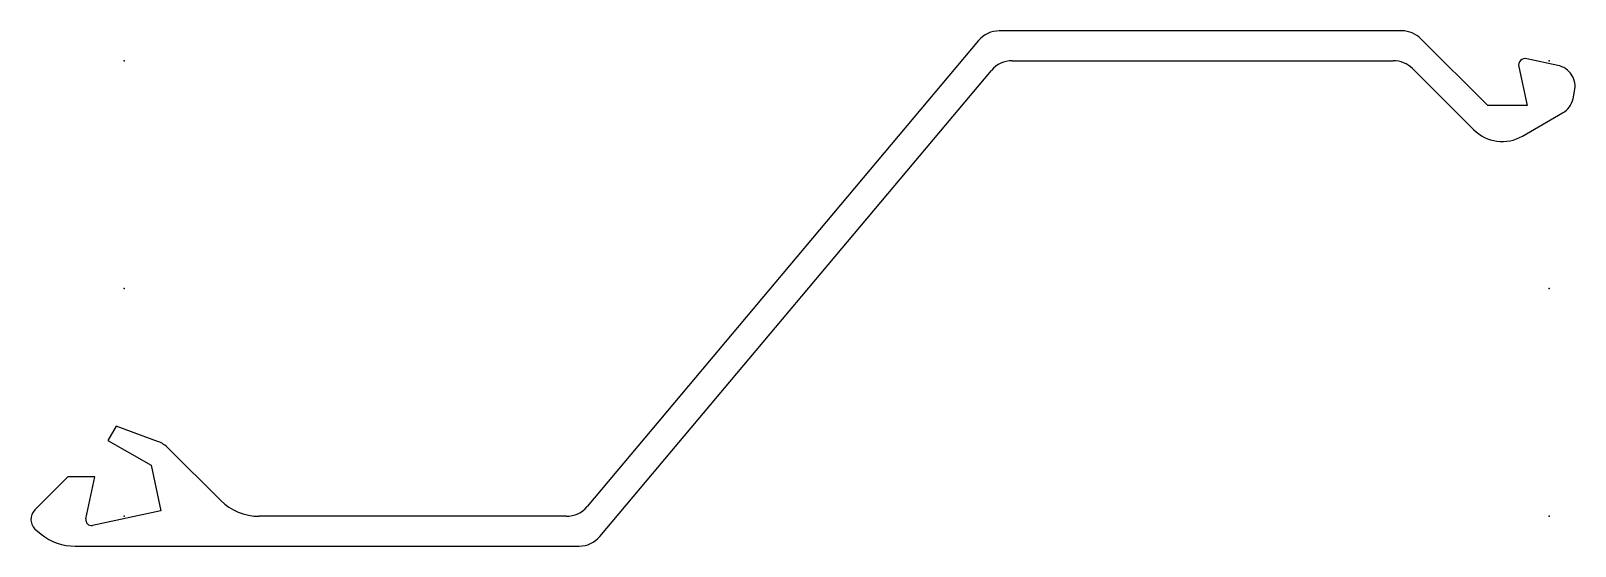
# Model space of a CAD drawing. Extents: x -34 to 535, y -95 to 95.
import ezdxf

# ---------------------------------------------------------------- set-up
doc = ezdxf.new("R2010")
doc.units = 0
doc.header["$MEASUREMENT"] = 0
doc.layers.get('0').update_dxf_attribs({"color": 5, "linetype": 'CONTINUOUS'})

msp = doc.modelspace()

# ---------------------------------------------------------------- linework, layer by layer
at = {"linetype": 'Continuous'}
for p, q in [((314.73264, 91.4279), (170.52736, -80.4279)), ((470.65787, 95), (322.39307, 95)), ((502.29999, 67.5), (477.72894, 92.07107)), ((175.26736, -91.4279), (319.47263, 80.4279)), ((327.13306, 84), (467.51785, 84)), ((474.58893, 81.07107), (497.07004, 58.58997)), ((513.71832, 81.72313), (516.79999, 67.5)), ((528.16931, 82.26105), (516.68042, 84.6981)), ((533.74091, 69.98222), (534.33411, 72.77032)), ((516.79999, 67.5), (502.29999, 67.5)), ((515.17853, 56.20729), (529.91705, 64.71947)), ((-3, -50.82), (-6, -56.02)), ((12.59013, -56.50197), (-3, -50.82)), ((-6, -56.02), (9.9, -65.2)), ((35.56259, -78.14478), (16.23561, -58.82503)), ((9.9, -65.2), (13.5, -82)), ((-20.8, -69.5), (-32.90521, -81.60521)), ((-10.8, -69.5), (-20.8, -69.5)), ((-14.06574, -84.99135), (-10.8, -69.5)), ((13.5, -82), (-11.69254, -87.36012)), ((162.86694, -84), (49.70208, -84)), ((-32.4984, -89.04089), (-30.55416, -90.60056)), ((-18.03928, -95), (167.60695, -95))]:
    msp.add_line(p, q, dxfattribs=at)
for centre, radius, start, end in [((322.39307, 85), 10, 90, 139.99984), ((470.65787, 85), 10, 44.99997, 90), ((327.13306, 74), 10, 90, 139.99984), ((467.51785, 74), 10, 44.99997, 90), ((516.16162, 82.25251), 2.5, 78.02302, 192.22511), ((526.50928, 74.43519), 8, 347.98848, 78.02385), ((525.91608, 71.64708), 8, 300.00817, 347.98853), ((507.67664, 69.19657), 15, 225.00001, 300.00836), ((9.16587, -65.89742), 10, 45.01072, 69.97525), ((49.70208, -64), 20, 225.01072, 270), ((-29.36968, -85.14075), 5, 134.99998, 231.26315), ((-12.10876, -85.4039), 2, 168.09579, 282.01148), ((162.86694, -74), 10, 270, 319.99978), ((-18.03928, -75), 20, 231.26316, 270), ((167.60695, -85), 10, 270, 319.99978)]:
    msp.add_arc(centre, radius, start, end, dxfattribs=at)
for p in [(0, 84), (525, 84), (0, 0), (525, 0), (0, -84), (525, -84)]:
    msp.add_point(p, dxfattribs=at)

doc.saveas('drawing.dxf')
